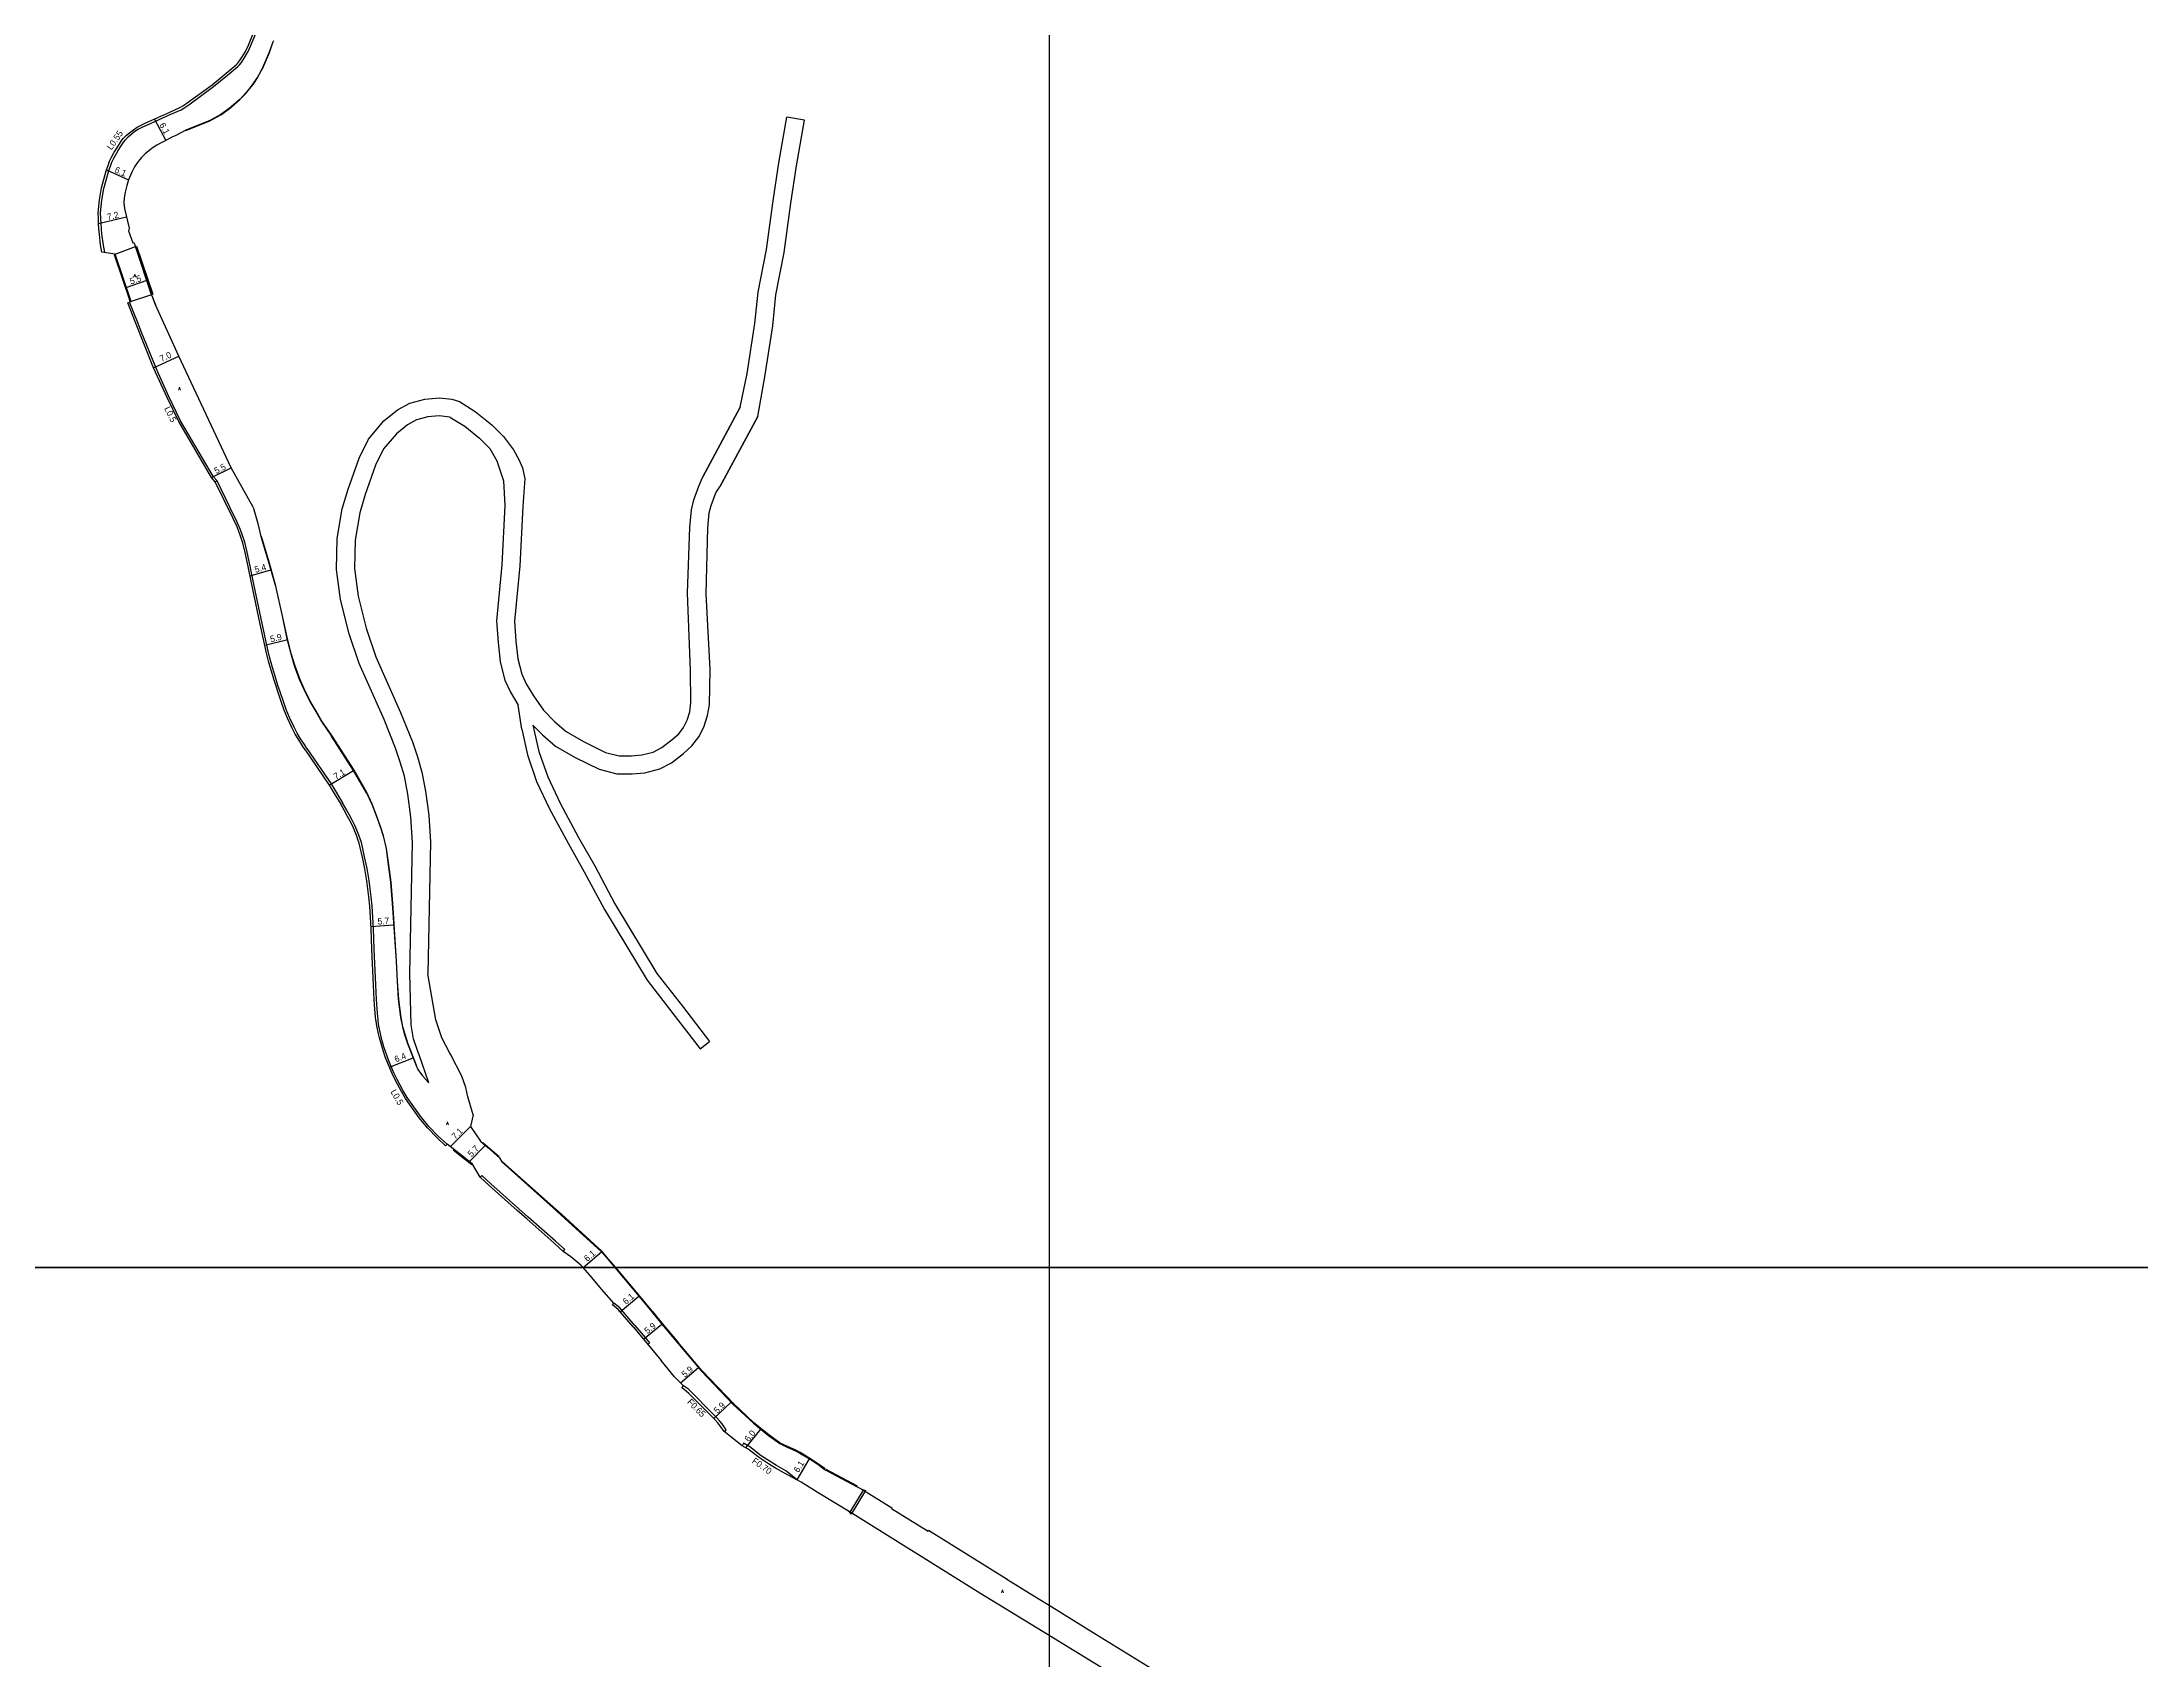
# Model space of a CAD drawing. Header units: metres. Extents: x -25600 to -24000, y -82800 to -81000.
# Drawn here: x -25052 to -24526, y -81698 to -81293 of the extents above; entities that cross this region are included whole.
import ezdxf

# ---------------------------------------------------------------- set-up
doc = ezdxf.new("R2010")
doc.units = ezdxf.units.M
doc.header["$LTSCALE"] = 2.5
for name, color, linetype in [('側溝・桝', 7, 'Continuous'), ('図郭', 7, 'Continuous'), ('幅員', 7, 'Continuous'), ('歩道・分離帯・安全施設', 7, 'Continuous'), ('舗装', 7, 'Continuous'), ('道路', 7, 'Continuous')]:
    doc.layers.add(name, color=color, linetype=linetype)
doc.styles.get("Standard").update_dxf_attribs({"font": ''})
doc.styles.add('YOKO_DECO', font='txt.shx', dxfattribs={"bigfont": 'extfont.shx'})
doc.styles.get('Standard').set_extended_font_data('@MS PGothic')

msp = doc.modelspace()

# ---------------------------------------------------------------- linework, layer by layer
at = {"layer": '側溝・桝'}
for points in [[(-25036.73, -81345.55), (-25037.04, -81343.68), (-25037.45, -81340.88), (-25037.54, -81339.64), (-25037.63, -81338.18), (-25037.69, -81337.02), (-25037.76, -81335.55), (-25037.46, -81332.39), (-25036.97, -81329.46), (-25035.77, -81325.26), (-25035.69, -81325), (-25035.29, -81323.89), (-25034.94, -81322.85), (-25034.45, -81321.88), (-25033.82, -81320.7), (-25033.35, -81319.91), (-25032.79, -81319.02), (-25031.92, -81317.74), (-25031.53, -81317.24), (-25030.89, -81316.55), (-25030.18, -81315.91), (-25029.17, -81315.14), (-25028.32, -81314.6), (-25027.36, -81314.08), (-25026.2, -81313.56), (-25020.18, -81310.85), (-25017.6, -81309.76), (-25016.61, -81309.2), (-25015.68, -81308.53), (-25009.49, -81303.91), (-25005.96, -81301.06), (-25003.38, -81298.91), (-25002.97, -81298.51), (-25002.45, -81297.85), (-25001.76, -81296.79), (-25000.94, -81295.4), (-25000.8, -81295.13), (-25000.45, -81294.39), (-25000.18, -81293.81), (-24997.74, -81287.99)], [(-25017.74, -81387.68), (-25020.63, -81381.65), (-25023.3, -81375.71), (-25024.18, -81373.68), (-25025.17, -81371.28), (-25026.28, -81368.56), (-25027.43, -81365.72), (-25028.52, -81362.89), (-25030.48, -81357.94)], [(-25004.18, -81411.79), (-25008.55, -81402.73), (-25009.47, -81401.73), (-25017.74, -81387.68)], [(-24986.06, -81469.88), (-24986.69, -81468.88), (-24987.65, -81467.4), (-24988.5, -81465.99), (-24989.25, -81464.54), (-24990.42, -81462.08), (-24991.25, -81460.09), (-24991.95, -81458.1), (-24992.78, -81455.66), (-24993.3, -81454.06), (-24993.87, -81452.34), (-24994.45, -81450.36), (-24994.85, -81448.99), (-24995.16, -81447.83), (-24995.41, -81446.84), (-24995.72, -81445.47), (-24997.24, -81438.55), (-24999, -81430.23), (-25000.58, -81422.55), (-25001, -81420.6), (-25001.64, -81418.16), (-25002.19, -81416.43), (-25002.7, -81415.05), (-25003.24, -81413.67), (-25003.79, -81412.51), (-25004.18, -81411.79)], [(-24986.06, -81469.88), (-24979.99, -81478.72), (-24977.11, -81483.52)], [(-24950.91, -81569.01), (-24953.04, -81567.1), (-24955.5, -81564.63), (-24957.6, -81562.05), (-24960.93, -81557.32), (-24961.92, -81555.65), (-24963.39, -81552.87), (-24964.23, -81551.16), (-24965.44, -81548.37), (-24965.96, -81546.97), (-24966.75, -81544.63), (-24967, -81543.69), (-24967.41, -81542.24), (-24967.62, -81541.3), (-24968.03, -81539.5), (-24968.18, -81538.24), (-24968.22, -81537.77), (-24968.29, -81537.1), (-24968.44, -81535.12), (-24968.63, -81532.8), (-24968.8, -81529.12), (-24969.21, -81520.15), (-24969.38, -81515), (-24969.71, -81509.35), (-24969.96, -81507.02), (-24970.21, -81505), (-24970.46, -81502.96), (-24970.97, -81499.94), (-24971.58, -81497), (-24972.12, -81494.53), (-24972.39, -81493.41), (-24972.7, -81492.48), (-24973.01, -81491.61), (-24973.51, -81490.37), (-24974.04, -81489.12), (-24974.69, -81487.81), (-24975.35, -81486.6), (-24976.24, -81485.03), (-24977.11, -81483.52)], [(-24921.79, -81595.93), (-24921.38, -81595.47), (-24923.77, -81593.38), (-24930.55, -81587.35), (-24932.91, -81585.28), (-24939.98, -81578.96), (-24942.2, -81576.88), (-24942.61, -81577.29)], [(-24903.86, -81614.47), (-24907.59, -81610.04), (-24909.1, -81608.88)], [(-24903.86, -81614.47), (-24901.22, -81617.53), (-24900.15, -81618.84)], [(-24900.6, -81619.22), (-24900.15, -81618.84)], [(-24881.44, -81641.11), (-24880.95, -81640.63), (-24881.96, -81639.19), (-24882.5, -81638.49), (-24883.35, -81637.54), (-24884.53, -81636.37), (-24889.81, -81631.06), (-24890.08, -81630.78), (-24890.43, -81630.49), (-24891.18, -81629.93), (-24891.67, -81629.6)], [(-24863.17, -81653.23), (-24865.97, -81650.94), (-24868.29, -81649.64), (-24869.95, -81648.63), (-24872.16, -81647.15), (-24875.03, -81644.92), (-24876.57, -81644.04), (-24876.91, -81644.63)]]:
    msp.add_lwpolyline(points, dxfattribs=at)
at = {"layer": '図郭'}
for points in [[(-25600, -81000), (-24800, -81000), (-24800, -81600), (-25600, -81600)], [(-24800, -81600), (-24000, -81600), (-24000, -81000), (-24800, -81000)], [(-25600, -81600), (-24800, -81600), (-24800, -82200), (-25600, -82200)], [(-24800, -82200), (-24000, -82200), (-24000, -81600), (-24800, -81600)]]:
    msp.add_lwpolyline(points, close=True, dxfattribs=at)
at = {"layer": '幅員'}
for points in [[(-25024.26, -81312.09), (-25021.45, -81317.45)], [(-25036.28, -81324.8), (-25030.73, -81327.28)], [(-25038.25, -81338.22), (-25031.26, -81336.61)], [(-25031.32, -81354.27), (-25026.07, -81352.47)], [(-25024.48, -81374.45), (-25018.12, -81371.53)], [(-25009.97, -81401.96), (-25005.03, -81399.49)], [(-25000.29, -81426.54), (-24995.1, -81425.09)], [(-24996.58, -81443.98), (-24990.85, -81442.55)], [(-24980.45, -81479.01), (-24974.34, -81475.4)], [(-24969.99, -81514.48), (-24964.31, -81514.1)], [(-24965.35, -81549.73), (-24959.43, -81547.39)], [(-24950.09, -81569.66), (-24945.06, -81564.63)], [(-24945.34, -81573.46), (-24941.38, -81569.34)], [(-24916.8, -81600), (-24912.2, -81596.03)], [(-24907.51, -81611.04), (-24902.85, -81607.11)], [(-24901.66, -81617.9), (-24897.1, -81614.15)], [(-24901.66, -81617.9), (-24897.1, -81614.15)], [(-24892.37, -81628.89), (-24887.86, -81625.07)], [(-24884, -81637.85), (-24879.7, -81633.75)], [(-24876.02, -81645.14), (-24872.25, -81640.51)], [(-24863.17, -81653.23), (-24860.06, -81647.96)]]:
    msp.add_lwpolyline(points, dxfattribs=at)
at = {"layer": '歩道・分離帯・安全施設'}
for points in [[(-25016.36, -81314.96), (-25010.35, -81312.55), (-25007.6, -81311.02), (-25005.54, -81309.5), (-25002.82, -81307.16), (-25001.37, -81305.65), (-24999.67, -81303.51), (-24998.45, -81301.64), (-24997.63, -81300.18), (-24997.08, -81299.11), (-24995.61, -81295.66), (-24994.56, -81293)], [(-25025.02, -81355.52), (-25028.84, -81344.41)], [(-25034.1, -81346.29), (-25030.25, -81357.84)], [(-25024.03, -81358.64), (-25024.9, -81356.21)], [(-24979.83, -81466.62), (-24982.28, -81463.01), (-24983.75, -81460.47), (-24985.22, -81458), (-24986.74, -81454.92), (-24987.84, -81452.39), (-24989.11, -81448.98), (-24989.9, -81446.33), (-24991, -81441.95), (-24992.06, -81437.01), (-24993.83, -81429.15), (-24995.44, -81423.38), (-24997.44, -81416.71)], [(-24971.01, -81480.91), (-24974.23, -81475.33), (-24979.83, -81466.62)], [(-24958.54, -81549.31), (-24960.73, -81543.76), (-24961.44, -81541.55), (-24961.96, -81539.62), (-24962.45, -81537.26), (-24962.99, -81532.74), (-24963.3, -81528.28), (-24963.56, -81523.23), (-24964.46, -81509.84), (-24964.96, -81503.37), (-24965.59, -81498.41), (-24966.07, -81494.89), (-24966.83, -81491.73), (-24967.48, -81489.64), (-24968.59, -81486.63), (-24969.7, -81483.78), (-24971.01, -81480.91)], [(-24949.4, -81570.45), (-24947.27, -81572.15), (-24944.74, -81574.16)], [(-24937.89, -81572.21), (-24941.98, -81568.68)], [(-24908.59, -81600), (-24910.91, -81597.25), (-24912.06, -81595.92), (-24922.25, -81586.58), (-24925.04, -81584.08), (-24937.09, -81573.37)], [(-24899.42, -81610.97), (-24902.19, -81607.61), (-24908.59, -81600)], [(-24899.42, -81610.97), (-24896.96, -81614.03), (-24892.96, -81618.78)], [(-24856.15, -81650.41), (-24857.55, -81649.39), (-24859.82, -81647.89), (-24862.42, -81646.35), (-24863.69, -81645.7), (-24865.56, -81644.82), (-24867.37, -81643.96), (-24870.23, -81641.92), (-24873.97, -81638.87), (-24879.03, -81634.18), (-24887.01, -81625.79), (-24892.96, -81618.78)], [(-24848, -81654.8), (-24855.84, -81650.63)]]:
    msp.add_lwpolyline(points, dxfattribs=at)
at = {"layer": '舗装'}
for points in [[(-25034.1, -81345.94), (-25029.05, -81344.04)], [(-25024.97, -81356.09), (-25030.13, -81357.82)]]:
    msp.add_lwpolyline(points, dxfattribs=at)
at = {"layer": '道路'}
for points in [[(-25037.43, -81345.44), (-25037.79, -81343.61), (-25038.07, -81340.94), (-25038.17, -81339.69), (-25038.25, -81338.22), (-25038.31, -81337.05), (-25038.38, -81335.54), (-25038.08, -81332.3), (-25037.57, -81329.32), (-25036.37, -81325.07), (-25036.28, -81324.8), (-25035.88, -81323.68), (-25035.51, -81322.61), (-25035, -81321.59), (-25034.36, -81320.39), (-25033.89, -81319.59), (-25033.31, -81318.68), (-25032.43, -81317.37), (-25031.99, -81316.82), (-25031.27, -81316.12), (-25030.54, -81315.51), (-25029.52, -81314.74), (-25028.63, -81314.1), (-25027.62, -81313.57), (-25026.39, -81313.05), (-25020.43, -81310.37), (-25017.89, -81309.2), (-25016.95, -81308.67), (-25016.04, -81308.02), (-25009.81, -81303.46), (-25006.31, -81300.6), (-25003.75, -81298.47), (-25003.41, -81298.12), (-25002.91, -81297.5), (-25002.25, -81296.48), (-25001.46, -81295.09), (-25001.33, -81294.86), (-25000.98, -81294.12), (-25000.72, -81293.57), (-24998.32, -81287.75)], [(-24994.46, -81292.47), (-24994.66, -81292.96), (-24995.54, -81295.48), (-24997.02, -81298.94), (-24997.57, -81300.02), (-24998.39, -81301.48), (-24999.63, -81303.37), (-25001.34, -81305.52), (-25002.8, -81307.04), (-25005.53, -81309.4), (-25007.6, -81310.93), (-25010.38, -81312.47), (-25016.4, -81314.89), (-25019.08, -81316.28), (-25019.9, -81316.64), (-25021.6, -81317.53), (-25022.62, -81318.06), (-25023.68, -81318.64), (-25024.82, -81319.39), (-25026.62, -81320.81), (-25027.55, -81321.73), (-25028.33, -81322.69), (-25029.27, -81324.08), (-25029.94, -81325.34), (-25030.73, -81327.28), (-25031.2, -81328.76), (-25031.6, -81330.36), (-25031.82, -81331.79), (-25031.91, -81333.03), (-25031.74, -81334.53), (-25030.61, -81339.46), (-25030.77, -81340.05), (-25029.7, -81343.07), (-25029.41, -81342.98), (-25029.05, -81344.04), (-25024.97, -81356.09), (-25024.04, -81358.64)], [(-24877.43, -81384.3), (-24875.65, -81375.86), (-24873.74, -81363.3), (-24872.94, -81355.45), (-24870.83, -81344.8), (-24869.18, -81332.53), (-24867.76, -81323.05), (-24865.7, -81311.56)], [(-24873.03, -81386.67), (-24871.22, -81376.65), (-24869.27, -81363.87), (-24868.49, -81356.11), (-24866.39, -81345.54), (-24864.72, -81333.16), (-24863.32, -81323.77), (-24861.27, -81312.35)], [(-24861.27, -81312.35), (-24865.7, -81311.56)], [(-25028.98, -81363.08), (-25030.96, -81358.1), (-25030.13, -81357.82), (-25034.1, -81345.94), (-25037.43, -81345.44)], [(-24999.56, -81409.33), (-25005.03, -81399.49), (-25018.14, -81371.5), (-25024.03, -81358.64)], [(-25021.04, -81381.89), (-25024.48, -81374.45), (-25028.98, -81363.08)], [(-25018.15, -81387.87), (-25021.04, -81381.89)], [(-24960.23, -81526.29), (-24959.56, -81493.44), (-24959.96, -81487.02), (-24960.77, -81481.29), (-24961.6, -81476.82), (-24962.63, -81473.29), (-24963.8, -81469.74), (-24966.69, -81462.62), (-24972.98, -81448.52), (-24975.47, -81441.1), (-24977.62, -81432.53), (-24978.64, -81424.98), (-24978.43, -81417.24), (-24977.2, -81409.79), (-24975.74, -81404.81), (-24972.98, -81397.07), (-24970.63, -81392.28), (-24966.74, -81387.7), (-24963.31, -81384.97), (-24960.28, -81383.27), (-24956.49, -81382.26), (-24952.85, -81381.98), (-24949.73, -81382.31), (-24947.78, -81382.86), (-24943.85, -81385.41), (-24939.73, -81388.7), (-24936.76, -81391.68), (-24934.26, -81395.01), (-24932.92, -81397.37), (-24932.02, -81399.54), (-24931.44, -81402.2), (-24931.95, -81409.23), (-24932.65, -81424.1), (-24933.97, -81437.91), (-24933.64, -81442.91), (-24933.2, -81447.36), (-24932.18, -81451.19), (-24931.05, -81453.61), (-24929.26, -81456.67), (-24926.74, -81460.23), (-24923.87, -81463.14), (-24921.08, -81465.59), (-24916.69, -81468.12), (-24911.21, -81470.82), (-24907.8, -81471.7), (-24904.68, -81471.71), (-24902.08, -81471.47), (-24899.22, -81470.74), (-24897.1, -81469.63), (-24894.51, -81467.6), (-24892.85, -81466.15), (-24891.64, -81464.56), (-24890.72, -81462.77), (-24890.03, -81460.68), (-24889.81, -81458.42), (-24889.91, -81450.18), (-24890.63, -81430.91), (-24890.07, -81414.35), (-24889.66, -81410.01), (-24889.03, -81407.55), (-24887.76, -81404.13), (-24886.91, -81401.89)], [(-24950.21, -81386.79), (-24952.91, -81386.5), (-24955.73, -81386.71), (-24958.57, -81387.47), (-24960.79, -81388.72), (-24963.6, -81390.95), (-24966.84, -81394.77), (-24968.83, -81398.82), (-24971.46, -81406.19), (-24972.8, -81410.8), (-24973.94, -81417.67), (-24974.13, -81424.73), (-24973.19, -81431.65), (-24971.2, -81439.66), (-24968.78, -81446.88), (-24962.55, -81460.85), (-24959.57, -81468.19), (-24958.33, -81471.96), (-24957.22, -81475.77), (-24956.33, -81480.56), (-24955.48, -81486.57), (-24955.06, -81493.34), (-24955.73, -81526.38)], [(-24950.21, -81386.79), (-24946.48, -81389.06), (-24942.74, -81392.05), (-24940.17, -81394.64), (-24938.43, -81397.78), (-24936.78, -81402.74), (-24936.44, -81408.96), (-24937.15, -81423.78), (-24938.48, -81437.85), (-24938.13, -81443.27), (-24937.64, -81448.17), (-24936.43, -81452.73), (-24935.04, -81455.7), (-24933.09, -81459.03)], [(-24886.91, -81401.89), (-24877.43, -81384.3)], [(-24877.43, -81384.3), (-24886.91, -81401.89)], [(-24873.03, -81386.67), (-24882.51, -81404.26)], [(-24882.51, -81404.26), (-24873.03, -81386.67)], [(-25004.63, -81412.03), (-25009.03, -81403), (-25009.97, -81401.96), (-25018.15, -81387.87)], [(-25008.55, -81402.73), (-25009.03, -81402.99)], [(-24929.37, -81463.97), (-24926.96, -81466.42), (-24923.71, -81469.27), (-24918.81, -81472.09), (-24912.78, -81475.06), (-24908.38, -81476.2), (-24904.47, -81476.21), (-24901.32, -81475.92), (-24897.59, -81474.97), (-24894.65, -81473.42), (-24891.65, -81471.07), (-24889.54, -81469.23), (-24887.81, -81466.96), (-24886.56, -81464.51), (-24885.6, -81461.61), (-24885.11, -81458.93), (-24884.95, -81450.09), (-24886, -81431.05), (-24885.58, -81414.64), (-24885.22, -81410.79), (-24884.73, -81408.91), (-24883.57, -81405.77), (-24882.51, -81404.26)], [(-24986.49, -81470.16), (-24987.12, -81469.17), (-24988.1, -81467.67), (-24988.95, -81466.25), (-24989.71, -81464.77), (-24990.9, -81462.28), (-24991.73, -81460.28), (-24992.44, -81458.3), (-24993.27, -81455.83), (-24993.79, -81454.22), (-24994.36, -81452.5), (-24994.95, -81450.5), (-24995.35, -81449.13), (-24995.67, -81447.96), (-24995.91, -81446.96), (-24996.23, -81445.58), (-24997.75, -81438.66), (-24999.51, -81430.33), (-25001.09, -81422.65), (-25001.51, -81420.72), (-25002.14, -81418.29), (-25002.68, -81416.6), (-25003.18, -81415.23), (-25003.72, -81413.88), (-25004.26, -81412.75), (-25004.63, -81412.03)], [(-24999.56, -81409.33), (-24998.31, -81413.42), (-24997.56, -81416.74), (-24995.57, -81423.4), (-24993.96, -81429.16), (-24992.19, -81437.02), (-24991.13, -81441.96), (-24990.03, -81446.35), (-24989.23, -81449.02), (-24987.95, -81452.45), (-24986.84, -81455), (-24985.31, -81458.09), (-24983.84, -81460.58), (-24982.37, -81463.13), (-24979.92, -81466.74)], [(-24932.21, -81465.04), (-24933.09, -81459.03)], [(-24932.21, -81465.04), (-24930.76, -81471.41), (-24928.47, -81478.09), (-24925.27, -81484.96), (-24920.59, -81493.61), (-24916.51, -81500.76), (-24911.47, -81510.24), (-24900.79, -81527.96), (-24894.29, -81536.29), (-24887.49, -81545.15)], [(-24929.37, -81463.97), (-24927.87, -81470.59), (-24925.69, -81476.96), (-24922.59, -81483.6), (-24917.96, -81492.16), (-24913.88, -81499.31), (-24908.85, -81508.76), (-24898.31, -81526.26), (-24891.9, -81534.48), (-24885.11, -81543.32)], [(-24986.49, -81470.16), (-24980.45, -81479.01), (-24979.18, -81481.13)], [(-24971.11, -81480.99), (-24974.34, -81475.4), (-24979.92, -81466.74)], [(-24979.18, -81481.13), (-24977.58, -81483.82)], [(-24971.11, -81480.99), (-24969.81, -81483.85), (-24968.7, -81486.68), (-24967.61, -81489.68), (-24966.96, -81491.75), (-24966.21, -81494.89), (-24965.73, -81498.39), (-24965.1, -81503.33), (-24964.6, -81509.79), (-24963.7, -81523.18), (-24963.44, -81528.23), (-24963.13, -81532.69), (-24962.58, -81537.24), (-24962.1, -81539.63), (-24961.57, -81541.57), (-24960.85, -81543.8), (-24958.65, -81549.36), (-24958.22, -81550.33), (-24957.06, -81551.89), (-24955.52, -81553.69)], [(-24916.8, -81600), (-24917.37, -81599.35), (-24919.88, -81597.32), (-24921.79, -81595.93), (-24924.15, -81593.81), (-24930.93, -81587.78), (-24933.3, -81585.7), (-24940.36, -81579.38), (-24942.61, -81577.29), (-24944.56, -81574.1), (-24947.16, -81571.98), (-24950.91, -81569.01), (-24951.27, -81569.47), (-24953.4, -81567.48), (-24955.85, -81564.97), (-24957.92, -81562.41), (-24961.31, -81557.56), (-24962.32, -81555.87), (-24963.8, -81553.08), (-24964.65, -81551.35), (-24965.86, -81548.54), (-24966.39, -81547.13), (-24967.18, -81544.76), (-24967.43, -81543.81), (-24967.85, -81542.35), (-24968.07, -81541.4), (-24968.51, -81539.41), (-24968.7, -81538.17), (-24968.73, -81537.92), (-24968.82, -81537.15), (-24969.01, -81535.17), (-24969.2, -81532.84), (-24969.37, -81529.15), (-24969.78, -81520.17), (-24969.96, -81515.02), (-24970.28, -81509.4), (-24970.53, -81507.07), (-24970.78, -81505.06), (-24971.02, -81503.05), (-24971.53, -81500.05), (-24972.14, -81497.12), (-24972.68, -81494.66), (-24972.95, -81493.57), (-24973.24, -81492.66), (-24973.54, -81491.81), (-24974.04, -81490.59), (-24974.56, -81489.36), (-24975.2, -81488.08), (-24975.85, -81486.88), (-24976.73, -81485.33), (-24977.58, -81483.82)], [(-24957.87, -81546.67), (-24958.28, -81545.81), (-24959.35, -81542.63), (-24959.91, -81539.09), (-24960.23, -81526.29)], [(-24949.96, -81546.67), (-24950.19, -81546.23), (-24952.25, -81542.38), (-24953.7, -81537.89), (-24955.73, -81526.38)], [(-24887.49, -81545.15), (-24885.11, -81543.32)], [(-24955.52, -81553.69), (-24957.87, -81546.67)], [(-24944.33, -81561.7), (-24944.33, -81561.7), (-24945.74, -81557.17), (-24946.22, -81554.8), (-24947.19, -81551.96), (-24949.96, -81546.67)], [(-24944.33, -81561.7), (-24945.06, -81564.63), (-24942.56, -81568.31), (-24940.73, -81569.9), (-24937.75, -81572.5), (-24937.22, -81573.51), (-24925.16, -81584.22), (-24922.38, -81586.72), (-24912.19, -81596.05), (-24911.06, -81597.37), (-24908.84, -81600)], [(-24904.3, -81614.84), (-24908, -81610.46), (-24909.45, -81609.34), (-24909.1, -81608.88), (-24912.16, -81605.4), (-24914.62, -81602.48), (-24916.8, -81600)], [(-24908.84, -81600), (-24902.34, -81607.73), (-24899.57, -81611.09)], [(-24899.57, -81611.09), (-24897.1, -81614.15), (-24893.1, -81618.9)], [(-24904.3, -81614.84), (-24901.66, -81617.9), (-24897.23, -81623.3)], [(-24800, -81692.22), (-24817.32, -81681.62), (-24849.89, -81661.31), (-24857.44, -81656.67), (-24862.11, -81653.81), (-24866.3, -81651.54), (-24868.62, -81650.23), (-24870.32, -81649.21), (-24872.57, -81647.69), (-24875.42, -81645.49), (-24876.91, -81644.63), (-24881.44, -81641.11), (-24882.51, -81639.59), (-24883.02, -81638.92), (-24883.84, -81638.01), (-24885.01, -81636.85), (-24890.29, -81631.54), (-24890.85, -81631.02), (-24891.58, -81630.49), (-24892.06, -81630.15), (-24891.67, -81629.6), (-24893.87, -81627.38), (-24897.23, -81623.3)], [(-24893.1, -81618.9), (-24887.15, -81625.91), (-24879.16, -81634.31), (-24874.1, -81639.01), (-24870.34, -81642.07), (-24867.46, -81644.12), (-24865.64, -81644.99), (-24863.77, -81645.87), (-24862.51, -81646.51), (-24859.92, -81648.04), (-24857.66, -81649.54), (-24856.26, -81650.56), (-24855.92, -81650.76), (-24848.08, -81654.93), (-24846.56, -81655.82), (-24839.42, -81660.24), (-24839.47, -81660.37), (-24830.31, -81666.04), (-24830.2, -81665.85), (-24810.54, -81678.08), (-24810.55, -81678.1), (-24802.74, -81682.93), (-24800, -81684.61)], [(-24800, -81692.22), (-24817.32, -81681.62), (-24849.89, -81661.31), (-24846.56, -81655.82)], [(-24846.56, -81655.82), (-24839.42, -81660.24), (-24839.47, -81660.37), (-24830.31, -81666.04), (-24830.2, -81665.85), (-24810.54, -81678.08), (-24810.55, -81678.1), (-24802.74, -81682.93), (-24800, -81684.61)], [(-24800, -81684.61), (-24788.25, -81691.84), (-24774.16, -81700.61), (-24777.56, -81706.04), (-24782.27, -81703.07), (-24800, -81692.22)], [(-24800, -81684.61), (-24788.25, -81691.84), (-24774.16, -81700.61), (-24771.75, -81702.08), (-24767.49, -81704.82), (-24764.92, -81706.35), (-24763.19, -81707.28), (-24761.28, -81708.21), (-24759.03, -81709.16), (-24753.28, -81711.05), (-24753.39, -81711.36)], [(-24286.18, -81896.68), (-24288.5, -81895.86), (-24312.5, -81886.65), (-24340.04, -81876.15), (-24388.29, -81857.61), (-24435.25, -81839.62), (-24482.93, -81821.41), (-24529.91, -81803.5), (-24578.32, -81784.95), (-24625.05, -81767.09), (-24671.11, -81749.57), (-24720.04, -81730.74), (-24753.16, -81718), (-24755.18, -81717.23), (-24759.21, -81715.71), (-24762.14, -81714.62), (-24766.69, -81712.7), (-24769.97, -81710.89), (-24777.56, -81706.04), (-24782.27, -81703.07), (-24800, -81692.22)]]:
    msp.add_lwpolyline(points, dxfattribs=at)
for points in [[(-25034.1, -81345.94), (-25029.05, -81344.04), (-25024.97, -81356.09), (-25030.13, -81357.82)], [(-25028.8, -81343.95), (-25024.71, -81356), (-25024.97, -81356.09), (-25029.05, -81344.04)], [(-25030.13, -81357.82), (-25034.1, -81345.94), (-25034.36, -81346.03), (-25030.39, -81357.91)], [(-24849.59, -81661.79), (-24850.32, -81661.05), (-24849.89, -81661.31), (-24846.56, -81655.82), (-24847.01, -81655.56), (-24846.01, -81655.87)]]:
    msp.add_lwpolyline(points, close=True, dxfattribs=at)

# ---------------------------------------------------------------- texts
at = {"layer": '側溝・桝'}
for s, rotation, p in [('L0.55', 55, (-25035.04, -81319.96)), ('L0.5', 296, (-25021.87, -81384.61)), ('L0.5', 300, (-24965.16, -81555.9)), ('F0.65', 315, (-24890.85, -81633.84)), ('F0.70', 325, (-24874.62, -81648.83))]:
    msp.add_text(s, height=1.6, rotation=rotation, dxfattribs=at).set_placement(p)
at = {"layer": '幅員'}
for s, rotation, p in [('6.1', 298, (-25023.11, -81313.52)), ('6.1', 336, (-25034.39, -81325.36)), ('7.2', 13, (-25035.92, -81337.43)), ('5.5', 19, (-25030.13, -81353.58)), ('7.0', 25, (-25022.46, -81372.97)), ('5.5', 27, (-25008.77, -81401.1)), ('5.4', 16, (-24998.9, -81425.85)), ('5.9', 14, (-24995.04, -81443.27)), ('7.1', 31, (-24978.78, -81477.72)), ('5.7', 4, (-24968.26, -81514.01)), ('6.4', 22, (-24963.71, -81548.6)), ('7.1', 45, (-24948.83, -81567.99)), ('5.7', 46, (-24944.78, -81572.38)), ('6.1', 41, (-24915.74, -81598.58)), ('6.1', 40, (-24906.06, -81609.35)), ('5.9', 39, (-24900.67, -81616.71)), ('5.9', 40, (-24891.3, -81627.63)), ('5.9', 44, (-24883.13, -81636.71)), ('6.0', 51, (-24875.27, -81643.81)), ('6.1', 59, (-24862.79, -81651.51))]:
    msp.add_text(s, height=1.6, rotation=rotation, dxfattribs=at).set_placement(p)
at = {"layer": '舗装', "style": 'YOKO_DECO'}
for p in [(-25029.51, -81351.71, 726.69), (-25018.25, -81380.03, 726.38), (-24951.08, -81564.19, 716.58), (-24811.97, -81681.53, 708.01)]:
    msp.add_text('A', height=0.75, dxfattribs=at).set_placement(p)

doc.saveas('drawing.dxf')
